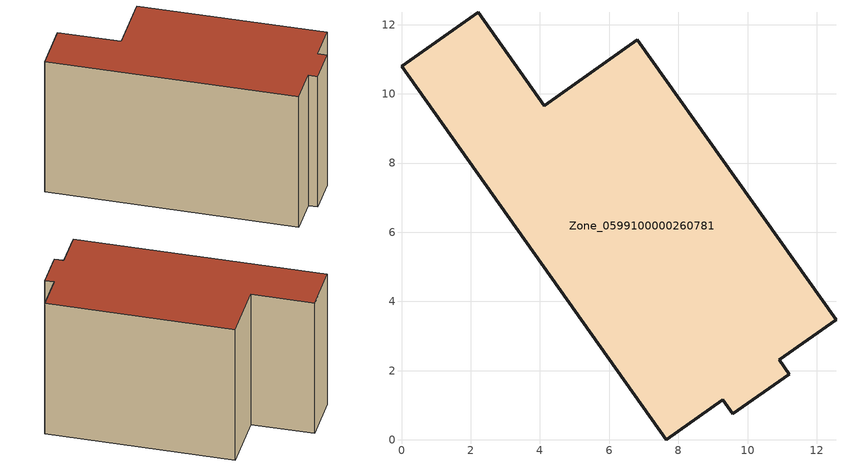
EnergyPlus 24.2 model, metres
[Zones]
Zone_0599100000260781
 floor ground (C_G): 10.92,2.31 11.21,1.9 9.58,0.75 9.29,1.16 7.66,0 0,10.79 2.21,12.36 4.13,9.66 6.81,11.56 12.56,3.47 z1.68
 wall outside (C_F): 4.13,9.66 2.21,12.36 0,10.79 7.66,0 9.29,1.16 9.58,0.75 11.21,1.9 10.92,2.31 12.56,3.47 6.81,11.56 4.13,9.66 z1.68:9.63
 roof outside (C_R): 12.56,3.47 6.81,11.56 4.13,9.66 2.21,12.36 0,10.79 7.66,0 9.29,1.16 9.58,0.75 11.21,1.9 10.92,2.31 z9.63
[BUILDING]
Pand.0599100000260781: North Axis=0; Terrain=City; Loads Convergence Tolerance Value=0.04; Temperature Convergence Tolerance Value=0.4; Solar Distribution=FullExterior; Maximum Number of Warmup Days=25; Minimum Number of Warmup Days=1
[Site:Location]
Rotterdam.The.Hague.AP_ZH_NLD Design_Conditions: Latitude=51.96; Longitude=4.45; Time Zone=1; Elevation=-4.5
[SITE:GROUNDTEMPERATURE:BUILDINGSURFACE]
18, 18, 18, 18, 18, 18, 18, 18, 18, 18, 18, 18
[MATERIAL] Thermal Absorptance=0.9; Solar Absorptance=0.7; Visible Absorptance=0.7
Name | Roughness | Thickness | Conductivity | Density | Specific Heat
G.TI.1975-1991 | MediumSmooth | 0.15 | 0.288461 | 540 | 1210
F.TI.1975-1991 | Rough | 0.3 | 0.230769 | 1920 | 840
R.TI.1975-1991 | MediumRough | 0.2 | 0.153846 | 1500 | 1000
[CONSTRUCTION]
C_G: G.TI.1975-1991
C_F: F.TI.1975-1991
C_R: R.TI.1975-1991
[ZONE]
Zone_0599100000260781: Type=1; Multiplier=1; Ceiling Height=Autocalculate; Volume=Autocalculate; Floor Area=autocalculate; Part of Total Floor Area=Yes
[ZONEINFILTRATION:DESIGNFLOWRATE]
Infil_Zone_0599100000260781: Zone or ZoneList or Space or SpaceList=Zone_0599100000260781; Schedule=AlwaysOn; Design Flow Rate Calculation Method=Flow/Area; Flow Rate per Floor Area=0.003; Constant Term Coefficient=1; Temperature Term Coefficient=0; Velocity Term Coefficient=0; Velocity Squared Term Coefficient=0
[HVACTEMPLATE:ZONE:IDEALLOADSAIRSYSTEM]
Zone_0599100000260781: Maximum Heating Supply Air Temperature=50; Minimum Cooling Supply Air Temperature=13; Maximum Heating Supply Air Humidity Ratio=0.0156; Minimum Cooling Supply Air Humidity Ratio=0.0077; Heating Limit=NoLimit; Cooling Limit=NoLimit; Dehumidification Control Type=ConstantSensibleHeatRatio; Cooling Sensible Heat Ratio=0.7; Dehumidification Setpoint=60; Humidification Control Type=None; Humidification Setpoint=30; Outdoor Air Method=None; Outdoor Air Flow Rate per Person=0.00944; Outdoor Air Flow Rate per Zone Floor Area=0; Outdoor Air Flow Rate per Zone=0; Demand Controlled Ventilation Type=None; Outdoor Air Economizer Type=NoEconomizer; Heat Recovery Type=None; Sensible Heat Recovery Effectiveness=0.7; Latent Heat Recovery Effectiveness=0.65
[ZONECONTROL:THERMOSTAT]
ThermostatControl_Zone_0599100000260781: Zone or ZoneList=Zone_0599100000260781; Control Type Schedule=DualSetpointControlType; Control 1=Thermostat_Zone_0599100000260781; Temperature Difference Between Cutout And Setpoint=0
[THERMOSTATSETPOINT:DUALSETPOINT]
Thermostat_Zone_0599100000260781: Heating Setpoint Temperature Schedule=HeatingSetpoint_Zone_0599100000260781; Cooling Setpoint Temperature Schedule=CoolingSetpoint_Zone_0599100000260781
[SCHEDULE:COMPACT]
HeatingSetpoint_Zone_0599100000260781: Through: 12/31, For: AllDays, Until: 24:00, 21
CoolingSetpoint_Zone_0599100000260781: Through: 12/31, For: AllDays, Until: 24:00, 24
DualSetpointControlType: Through: 12/31, For: AllDays, Until: 24:00, 4
AlwaysOn: Through: 12/31, For: AllDays, Until: 24:00, 1
